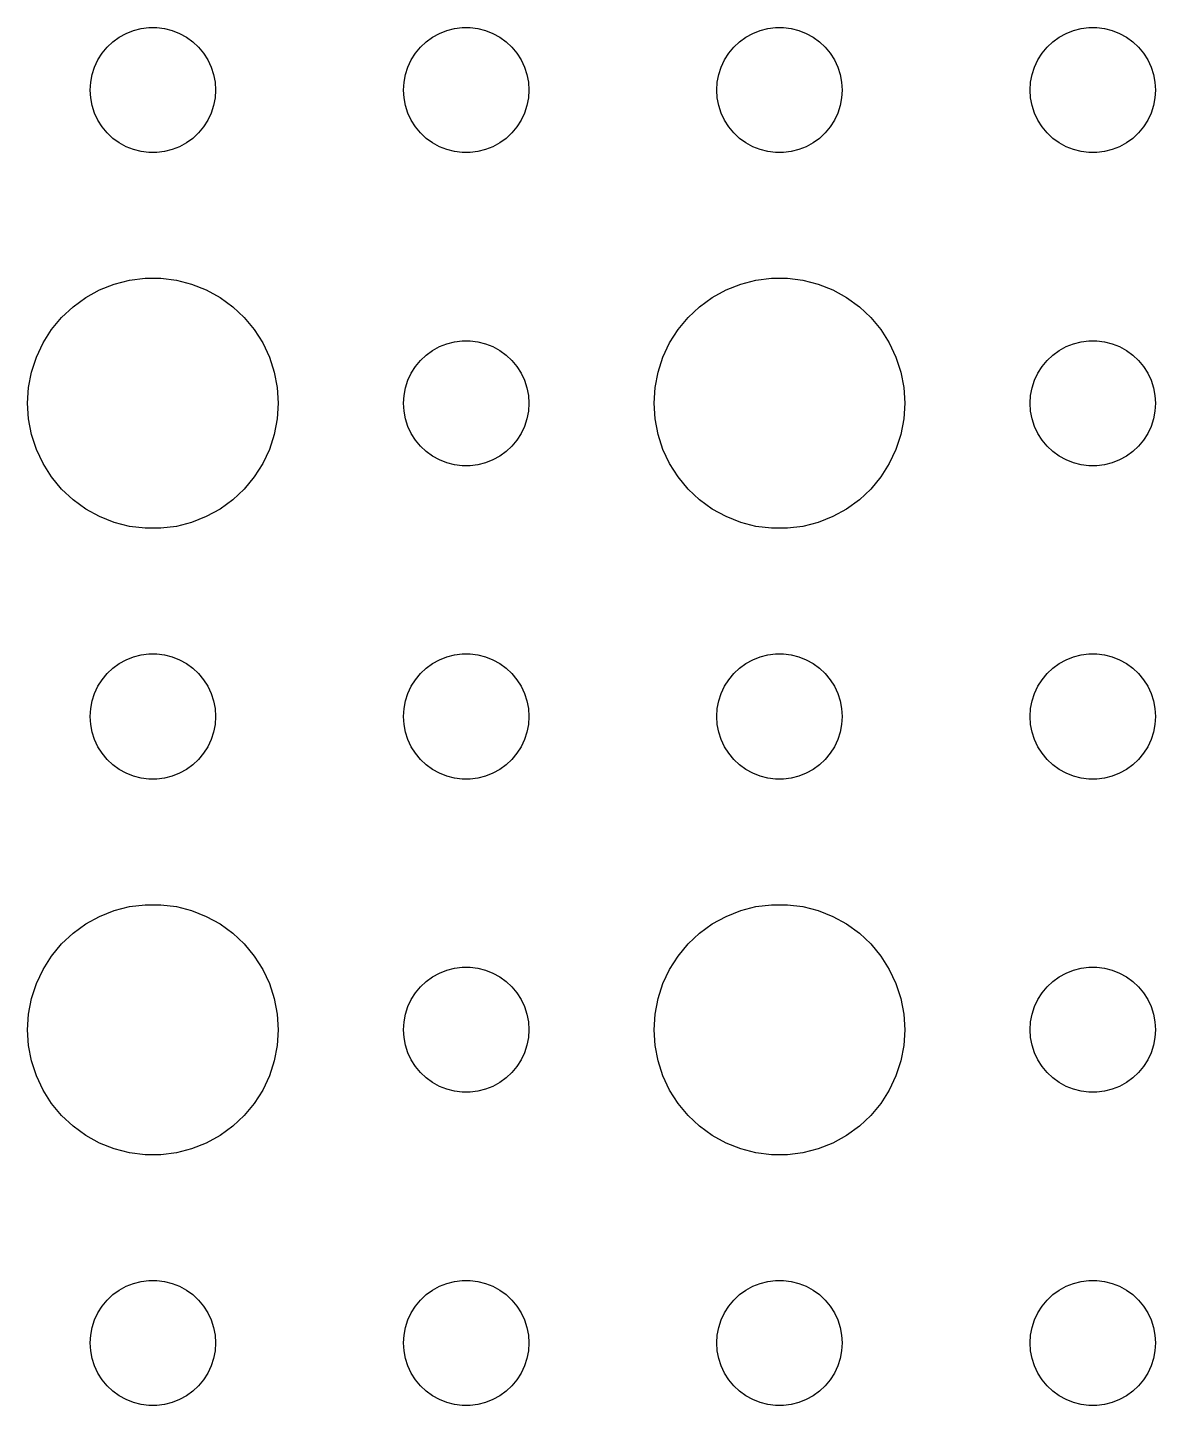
# Model space of a CAD drawing. Header units: metres. Extents: x -127 to 127, y -127 to 127.
# Drawn here: x 57 to 84, y 51 to 84 of the extents above; entities that cross this region are included whole.
import ezdxf

# ---------------------------------------------------------------- set-up
doc = ezdxf.new("R2010")
doc.units = ezdxf.units.M

msp = doc.modelspace()

# ---------------------------------------------------------------- linework, layer by layer
for p, q in [((59.1963, 83.7665), (59.3613, 83.8572)), ((59.3613, 83.8572), (59.5365, 83.9266)), ((59.5365, 83.9266), (59.7189, 83.9734)), ((59.7189, 83.9734), (59.9058, 83.997)), ((59.9058, 83.997), (60.0942, 83.997)), ((60.0942, 83.997), (60.2811, 83.9734)), ((60.2811, 83.9734), (60.4635, 83.9266)), ((60.4635, 83.9266), (60.6387, 83.8572)), ((60.6387, 83.8572), (60.8037, 83.7665)), ((66.6963, 83.7665), (66.8613, 83.8572)), ((66.8613, 83.8572), (67.0365, 83.9266)), ((67.0365, 83.9266), (67.2189, 83.9734)), ((67.2189, 83.9734), (67.4058, 83.997)), ((67.4058, 83.997), (67.5942, 83.997)), ((67.5942, 83.997), (67.7811, 83.9734)), ((67.7811, 83.9734), (67.9635, 83.9266)), ((67.9635, 83.9266), (68.1387, 83.8572)), ((68.1387, 83.8572), (68.3037, 83.7665)), ((74.1963, 83.7665), (74.3613, 83.8572)), ((74.3613, 83.8572), (74.5365, 83.9266)), ((74.5365, 83.9266), (74.7189, 83.9734)), ((74.7189, 83.9734), (74.9058, 83.997)), ((74.9058, 83.997), (75.0942, 83.997)), ((75.0942, 83.997), (75.2811, 83.9734)), ((75.2811, 83.9734), (75.4635, 83.9266)), ((75.4635, 83.9266), (75.6387, 83.8572)), ((75.6387, 83.8572), (75.8037, 83.7665)), ((81.6963, 83.7665), (81.8613, 83.8572)), ((81.8613, 83.8572), (82.0365, 83.9266)), ((82.0365, 83.9266), (82.2189, 83.9734)), ((82.2189, 83.9734), (82.4058, 83.997)), ((82.4058, 83.997), (82.5942, 83.997)), ((82.5942, 83.997), (82.7811, 83.9734)), ((82.7811, 83.9734), (82.9635, 83.9266)), ((82.9635, 83.9266), (83.1387, 83.8572)), ((83.1387, 83.8572), (83.3037, 83.7665)), ((58.7865, 83.3817), (58.9065, 83.5268)), ((58.9065, 83.5268), (59.0439, 83.6558)), ((59.0439, 83.6558), (59.1963, 83.7665)), ((60.8037, 83.7665), (60.9561, 83.6558)), ((60.9561, 83.6558), (61.0934, 83.5268)), ((61.0934, 83.5268), (61.2135, 83.3817)), ((66.2865, 83.3817), (66.4065, 83.5268)), ((66.4065, 83.5268), (66.5439, 83.6558)), ((66.5439, 83.6558), (66.6963, 83.7665)), ((68.3037, 83.7665), (68.4561, 83.6558)), ((68.4561, 83.6558), (68.5934, 83.5268)), ((68.5934, 83.5268), (68.7135, 83.3817)), ((73.7865, 83.3817), (73.9065, 83.5268)), ((73.9065, 83.5268), (74.0439, 83.6558)), ((74.0439, 83.6558), (74.1963, 83.7665)), ((75.8037, 83.7665), (75.9561, 83.6558)), ((75.9561, 83.6558), (76.0934, 83.5268)), ((76.0934, 83.5268), (76.2135, 83.3817)), ((81.2865, 83.3817), (81.4065, 83.5268)), ((81.4065, 83.5268), (81.5439, 83.6558)), ((81.5439, 83.6558), (81.6963, 83.7665)), ((83.3037, 83.7665), (83.4561, 83.6558)), ((83.4561, 83.6558), (83.5934, 83.5268)), ((83.5934, 83.5268), (83.7135, 83.3817)), ((58.6053, 83.0522), (58.6855, 83.2226)), ((58.6855, 83.2226), (58.7865, 83.3817)), ((61.2135, 83.3817), (61.3145, 83.2226)), ((61.3145, 83.2226), (61.3947, 83.0522)), ((66.1053, 83.0522), (66.1855, 83.2226)), ((66.1855, 83.2226), (66.2865, 83.3817)), ((68.7135, 83.3817), (68.8145, 83.2226)), ((68.8145, 83.2226), (68.8947, 83.0522)), ((73.6053, 83.0522), (73.6855, 83.2226)), ((73.6855, 83.2226), (73.7865, 83.3817)), ((76.2135, 83.3817), (76.3145, 83.2226)), ((76.3145, 83.2226), (76.3947, 83.0522)), ((81.1053, 83.0522), (81.1855, 83.2226)), ((81.1855, 83.2226), (81.2865, 83.3817)), ((83.7135, 83.3817), (83.8145, 83.2226)), ((83.8145, 83.2226), (83.8947, 83.0522)), ((58.5118, 82.688), (58.5471, 82.873)), ((58.5471, 82.873), (58.6053, 83.0522)), ((61.3947, 83.0522), (61.4529, 82.873)), ((61.4529, 82.873), (61.4882, 82.688)), ((66.0118, 82.688), (66.0471, 82.873)), ((66.0471, 82.873), (66.1053, 83.0522)), ((68.8947, 83.0522), (68.9529, 82.873)), ((68.9529, 82.873), (68.9882, 82.688)), ((73.5118, 82.688), (73.5471, 82.873)), ((73.5471, 82.873), (73.6053, 83.0522)), ((76.3947, 83.0522), (76.4529, 82.873)), ((76.4529, 82.873), (76.4882, 82.688)), ((81.0118, 82.688), (81.0471, 82.873)), ((81.0471, 82.873), (81.1053, 83.0522)), ((83.8947, 83.0522), (83.9529, 82.873)), ((83.9529, 82.873), (83.9882, 82.688)), ((58.5, 82.5), (58.5118, 82.688)), ((58.5118, 82.312), (58.5, 82.5)), ((61.4882, 82.688), (61.5, 82.5)), ((61.5, 82.5), (61.4882, 82.312)), ((66, 82.5), (66.0118, 82.688)), ((66.0118, 82.312), (66, 82.5)), ((68.9882, 82.688), (69, 82.5)), ((69, 82.5), (68.9882, 82.312)), ((73.5, 82.5), (73.5118, 82.688)), ((73.5118, 82.312), (73.5, 82.5)), ((76.4882, 82.688), (76.5, 82.5)), ((76.5, 82.5), (76.4882, 82.312)), ((81, 82.5), (81.0118, 82.688)), ((81.0118, 82.312), (81, 82.5)), ((83.9882, 82.688), (84, 82.5)), ((84, 82.5), (83.9882, 82.312)), ((58.5471, 82.127), (58.5118, 82.312)), ((61.4882, 82.312), (61.4529, 82.127)), ((66.0471, 82.127), (66.0118, 82.312)), ((68.9882, 82.312), (68.9529, 82.127)), ((73.5471, 82.127), (73.5118, 82.312)), ((76.4882, 82.312), (76.4529, 82.127)), ((81.0471, 82.127), (81.0118, 82.312)), ((83.9882, 82.312), (83.9529, 82.127)), ((58.6053, 81.9478), (58.5471, 82.127)), ((58.6855, 81.7774), (58.6053, 81.9478)), ((61.3947, 81.9478), (61.3145, 81.7774)), ((61.4529, 82.127), (61.3947, 81.9478)), ((66.1053, 81.9478), (66.0471, 82.127)), ((66.1855, 81.7774), (66.1053, 81.9478)), ((68.8947, 81.9478), (68.8145, 81.7774)), ((68.9529, 82.127), (68.8947, 81.9478)), ((73.6053, 81.9478), (73.5471, 82.127)), ((73.6855, 81.7774), (73.6053, 81.9478)), ((76.3947, 81.9478), (76.3145, 81.7774)), ((76.4529, 82.127), (76.3947, 81.9478)), ((81.1053, 81.9478), (81.0471, 82.127)), ((81.1855, 81.7774), (81.1053, 81.9478)), ((83.8947, 81.9478), (83.8145, 81.7774)), ((83.9529, 82.127), (83.8947, 81.9478)), ((58.7865, 81.6183), (58.6855, 81.7774)), ((58.9065, 81.4732), (58.7865, 81.6183)), ((61.2135, 81.6183), (61.0934, 81.4732)), ((61.3145, 81.7774), (61.2135, 81.6183)), ((66.2865, 81.6183), (66.1855, 81.7774)), ((66.4065, 81.4732), (66.2865, 81.6183)), ((68.7135, 81.6183), (68.5934, 81.4732)), ((68.8145, 81.7774), (68.7135, 81.6183)), ((73.7865, 81.6183), (73.6855, 81.7774)), ((73.9065, 81.4732), (73.7865, 81.6183)), ((76.2135, 81.6183), (76.0934, 81.4732)), ((76.3145, 81.7774), (76.2135, 81.6183)), ((81.2865, 81.6183), (81.1855, 81.7774)), ((81.4065, 81.4732), (81.2865, 81.6183)), ((83.7135, 81.6183), (83.5934, 81.4732)), ((83.8145, 81.7774), (83.7135, 81.6183)), ((59.0439, 81.3442), (58.9065, 81.4732)), ((59.1963, 81.2335), (59.0439, 81.3442)), ((59.3613, 81.1428), (59.1963, 81.2335)), ((60.8037, 81.2335), (60.6387, 81.1428)), ((60.9561, 81.3442), (60.8037, 81.2335)), ((61.0934, 81.4732), (60.9561, 81.3442)), ((66.5439, 81.3442), (66.4065, 81.4732)), ((66.6963, 81.2335), (66.5439, 81.3442)), ((66.8613, 81.1428), (66.6963, 81.2335)), ((68.3037, 81.2335), (68.1387, 81.1428)), ((68.4561, 81.3442), (68.3037, 81.2335)), ((68.5934, 81.4732), (68.4561, 81.3442)), ((74.0439, 81.3442), (73.9065, 81.4732)), ((74.1963, 81.2335), (74.0439, 81.3442)), ((74.3613, 81.1428), (74.1963, 81.2335)), ((75.8037, 81.2335), (75.6387, 81.1428)), ((75.9561, 81.3442), (75.8037, 81.2335)), ((76.0934, 81.4732), (75.9561, 81.3442)), ((81.5439, 81.3442), (81.4065, 81.4732)), ((81.6963, 81.2335), (81.5439, 81.3442)), ((81.8613, 81.1428), (81.6963, 81.2335)), ((83.3037, 81.2335), (83.1387, 81.1428)), ((83.4561, 81.3442), (83.3037, 81.2335)), ((83.5934, 81.4732), (83.4561, 81.3442)), ((59.5365, 81.0734), (59.3613, 81.1428)), ((59.7189, 81.0266), (59.5365, 81.0734)), ((59.9058, 81.003), (59.7189, 81.0266)), ((60.0942, 81.003), (59.9058, 81.003)), ((60.2811, 81.0266), (60.0942, 81.003)), ((60.4635, 81.0734), (60.2811, 81.0266)), ((60.6387, 81.1428), (60.4635, 81.0734)), ((67.0365, 81.0734), (66.8613, 81.1428)), ((67.2189, 81.0266), (67.0365, 81.0734)), ((67.4058, 81.003), (67.2189, 81.0266)), ((67.5942, 81.003), (67.4058, 81.003)), ((67.7811, 81.0266), (67.5942, 81.003)), ((67.9635, 81.0734), (67.7811, 81.0266)), ((68.1387, 81.1428), (67.9635, 81.0734)), ((74.5365, 81.0734), (74.3613, 81.1428)), ((74.7189, 81.0266), (74.5365, 81.0734)), ((74.9058, 81.003), (74.7189, 81.0266)), ((75.0942, 81.003), (74.9058, 81.003)), ((75.2811, 81.0266), (75.0942, 81.003)), ((75.4635, 81.0734), (75.2811, 81.0266)), ((75.6387, 81.1428), (75.4635, 81.0734)), ((82.0365, 81.0734), (81.8613, 81.1428)), ((82.2189, 81.0266), (82.0365, 81.0734)), ((82.4058, 81.003), (82.2189, 81.0266)), ((82.5942, 81.003), (82.4058, 81.003)), ((82.7811, 81.0266), (82.5942, 81.003)), ((82.9635, 81.0734), (82.7811, 81.0266)), ((83.1387, 81.1428), (82.9635, 81.0734)), ((59.0729, 77.8532), (59.4379, 77.9469)), ((59.4379, 77.9469), (59.8116, 77.9941)), ((59.8116, 77.9941), (60.1884, 77.9941)), ((60.1884, 77.9941), (60.5621, 77.9469)), ((60.5621, 77.9469), (60.927, 77.8532)), ((74.073, 77.8532), (74.4379, 77.9469)), ((74.4379, 77.9469), (74.8116, 77.9941)), ((74.8116, 77.9941), (75.1884, 77.9941)), ((75.1884, 77.9941), (75.5621, 77.9469)), ((75.5621, 77.9469), (75.927, 77.8532)), ((58.3925, 77.533), (58.7227, 77.7145)), ((58.7227, 77.7145), (59.0729, 77.8532)), ((60.927, 77.8532), (61.2773, 77.7145)), ((61.2773, 77.7145), (61.6075, 77.533)), ((73.3925, 77.533), (73.7227, 77.7145)), ((73.7227, 77.7145), (74.073, 77.8532)), ((75.927, 77.8532), (76.2773, 77.7145)), ((76.2773, 77.7145), (76.6075, 77.533)), ((57.8131, 77.0536), (58.0877, 77.3115)), ((58.0877, 77.3115), (58.3925, 77.533)), ((61.6075, 77.533), (61.9123, 77.3115)), ((61.9123, 77.3115), (62.1869, 77.0536)), ((72.8131, 77.0536), (73.0877, 77.3115)), ((73.0877, 77.3115), (73.3925, 77.533)), ((76.6075, 77.533), (76.9123, 77.3115)), ((76.9123, 77.3115), (77.1869, 77.0536)), ((57.5729, 76.7634), (57.8131, 77.0536)), ((62.1869, 77.0536), (62.427, 76.7634)), ((72.573, 76.7634), (72.8131, 77.0536)), ((77.1869, 77.0536), (77.427, 76.7634)), ((57.3711, 76.4453), (57.5729, 76.7634)), ((62.427, 76.7634), (62.6289, 76.4453)), ((72.3711, 76.4453), (72.573, 76.7634)), ((77.427, 76.7634), (77.6289, 76.4453)), ((57.2107, 76.1044), (57.3711, 76.4453)), ((62.6289, 76.4453), (62.7893, 76.1044)), ((66.5439, 76.1558), (66.6963, 76.2665)), ((66.6963, 76.2665), (66.8613, 76.3572)), ((66.8613, 76.3572), (67.0365, 76.4266)), ((67.0365, 76.4266), (67.2189, 76.4734)), ((67.2189, 76.4734), (67.4058, 76.497)), ((67.4058, 76.497), (67.5942, 76.497)), ((67.5942, 76.497), (67.7811, 76.4734)), ((67.7811, 76.4734), (67.9635, 76.4266)), ((67.9635, 76.4266), (68.1387, 76.3572)), ((68.1387, 76.3572), (68.3037, 76.2665)), ((68.3037, 76.2665), (68.4561, 76.1558)), ((72.2107, 76.1044), (72.3711, 76.4453)), ((77.6289, 76.4453), (77.7893, 76.1044)), ((81.5439, 76.1558), (81.6963, 76.2665)), ((81.6963, 76.2665), (81.8613, 76.3572)), ((81.8613, 76.3572), (82.0365, 76.4266)), ((82.0365, 76.4266), (82.2189, 76.4734)), ((82.2189, 76.4734), (82.4058, 76.497)), ((82.4058, 76.497), (82.5942, 76.497)), ((82.5942, 76.497), (82.7811, 76.4734)), ((82.7811, 76.4734), (82.9635, 76.4266)), ((82.9635, 76.4266), (83.1387, 76.3572)), ((83.1387, 76.3572), (83.3037, 76.2665)), ((83.3037, 76.2665), (83.4561, 76.1558)), ((57.0942, 75.7461), (57.2107, 76.1044)), ((62.7893, 76.1044), (62.9057, 75.7461)), ((66.2865, 75.8817), (66.4065, 76.0268)), ((66.4065, 76.0268), (66.5439, 76.1558)), ((68.4561, 76.1558), (68.5934, 76.0268)), ((68.5934, 76.0268), (68.7135, 75.8817)), ((72.0943, 75.7461), (72.2107, 76.1044)), ((77.7893, 76.1044), (77.9057, 75.7461)), ((81.2865, 75.8817), (81.4065, 76.0268)), ((81.4065, 76.0268), (81.5439, 76.1558)), ((83.4561, 76.1558), (83.5934, 76.0268)), ((83.5934, 76.0268), (83.7135, 75.8817)), ((57.0237, 75.376), (57.0942, 75.7461)), ((62.9057, 75.7461), (62.9763, 75.376)), ((66.1053, 75.5522), (66.1855, 75.7226)), ((66.1855, 75.7226), (66.2865, 75.8817)), ((68.7135, 75.8817), (68.8145, 75.7226)), ((68.8145, 75.7226), (68.8947, 75.5522)), ((72.0237, 75.376), (72.0943, 75.7461)), ((77.9057, 75.7461), (77.9763, 75.376)), ((81.1053, 75.5522), (81.1855, 75.7226)), ((81.1855, 75.7226), (81.2865, 75.8817)), ((83.7135, 75.8817), (83.8145, 75.7226)), ((83.8145, 75.7226), (83.8947, 75.5522)), ((57, 75), (57.0237, 75.376)), ((62.9763, 75.376), (63, 75)), ((66.0118, 75.188), (66.0471, 75.373)), ((66.0471, 75.373), (66.1053, 75.5522)), ((68.8947, 75.5522), (68.9529, 75.373)), ((68.9529, 75.373), (68.9882, 75.188)), ((72, 75), (72.0237, 75.376)), ((77.9763, 75.376), (78, 75)), ((81.0118, 75.188), (81.0471, 75.373)), ((81.0471, 75.373), (81.1053, 75.5522)), ((83.8947, 75.5522), (83.9529, 75.373)), ((83.9529, 75.373), (83.9882, 75.188)), ((57.0237, 74.624), (57, 75)), ((63, 75), (62.9763, 74.624)), ((66, 75), (66.0118, 75.188)), ((66.0118, 74.812), (66, 75)), ((68.9882, 75.188), (69, 75)), ((69, 75), (68.9882, 74.812)), ((72.0237, 74.624), (72, 75)), ((78, 75), (77.9763, 74.624)), ((81, 75), (81.0118, 75.188)), ((81.0118, 74.812), (81, 75)), ((83.9882, 75.188), (84, 75)), ((84, 75), (83.9882, 74.812)), ((57.0942, 74.2539), (57.0237, 74.624)), ((62.9763, 74.624), (62.9057, 74.2539)), ((66.0471, 74.627), (66.0118, 74.812)), ((66.1053, 74.4478), (66.0471, 74.627)), ((68.9529, 74.627), (68.8947, 74.4478)), ((68.9882, 74.812), (68.9529, 74.627)), ((72.0943, 74.2539), (72.0237, 74.624)), ((77.9763, 74.624), (77.9057, 74.2539)), ((81.0471, 74.627), (81.0118, 74.812)), ((81.1053, 74.4478), (81.0471, 74.627)), ((83.9529, 74.627), (83.8947, 74.4478)), ((83.9882, 74.812), (83.9529, 74.627)), ((57.2107, 73.8956), (57.0942, 74.2539)), ((62.9057, 74.2539), (62.7893, 73.8956)), ((66.1855, 74.2774), (66.1053, 74.4478)), ((66.2865, 74.1183), (66.1855, 74.2774)), ((68.8145, 74.2774), (68.7135, 74.1183)), ((68.8947, 74.4478), (68.8145, 74.2774)), ((72.2107, 73.8956), (72.0943, 74.2539)), ((77.9057, 74.2539), (77.7893, 73.8956)), ((81.1855, 74.2774), (81.1053, 74.4478)), ((81.2865, 74.1183), (81.1855, 74.2774)), ((83.8145, 74.2774), (83.7135, 74.1183)), ((83.8947, 74.4478), (83.8145, 74.2774)), ((66.4065, 73.9732), (66.2865, 74.1183)), ((66.5439, 73.8442), (66.4065, 73.9732)), ((68.5934, 73.9732), (68.4561, 73.8442)), ((68.7135, 74.1183), (68.5934, 73.9732)), ((81.4065, 73.9732), (81.2865, 74.1183)), ((81.5439, 73.8442), (81.4065, 73.9732)), ((83.5934, 73.9732), (83.4561, 73.8442)), ((83.7135, 74.1183), (83.5934, 73.9732)), ((57.3711, 73.5547), (57.2107, 73.8956)), ((62.7893, 73.8956), (62.6289, 73.5547)), ((66.6963, 73.7335), (66.5439, 73.8442)), ((66.8613, 73.6428), (66.6963, 73.7335)), ((67.0365, 73.5734), (66.8613, 73.6428)), ((68.1387, 73.6428), (67.9635, 73.5734)), ((68.3037, 73.7335), (68.1387, 73.6428)), ((68.4561, 73.8442), (68.3037, 73.7335)), ((72.3711, 73.5547), (72.2107, 73.8956)), ((77.7893, 73.8956), (77.6289, 73.5547)), ((81.6963, 73.7335), (81.5439, 73.8442)), ((81.8613, 73.6428), (81.6963, 73.7335)), ((82.0365, 73.5734), (81.8613, 73.6428)), ((83.1387, 73.6428), (82.9635, 73.5734)), ((83.3037, 73.7335), (83.1387, 73.6428)), ((83.4561, 73.8442), (83.3037, 73.7335)), ((57.5729, 73.2366), (57.3711, 73.5547)), ((62.6289, 73.5547), (62.427, 73.2366)), ((67.2189, 73.5266), (67.0365, 73.5734)), ((67.4058, 73.503), (67.2189, 73.5266)), ((67.5942, 73.503), (67.4058, 73.503)), ((67.7811, 73.5266), (67.5942, 73.503)), ((67.9635, 73.5734), (67.7811, 73.5266)), ((72.573, 73.2366), (72.3711, 73.5547)), ((77.6289, 73.5547), (77.427, 73.2366)), ((82.2189, 73.5266), (82.0365, 73.5734)), ((82.4058, 73.503), (82.2189, 73.5266)), ((82.5942, 73.503), (82.4058, 73.503)), ((82.7811, 73.5266), (82.5942, 73.503)), ((82.9635, 73.5734), (82.7811, 73.5266)), ((57.8131, 72.9464), (57.5729, 73.2366)), ((58.0877, 72.6885), (57.8131, 72.9464)), ((62.1869, 72.9464), (61.9123, 72.6885)), ((62.427, 73.2366), (62.1869, 72.9464)), ((72.8131, 72.9464), (72.573, 73.2366)), ((73.0877, 72.6885), (72.8131, 72.9464)), ((77.1869, 72.9464), (76.9123, 72.6885)), ((77.427, 73.2366), (77.1869, 72.9464)), ((58.3925, 72.467), (58.0877, 72.6885)), ((61.9123, 72.6885), (61.6075, 72.467)), ((73.3925, 72.467), (73.0877, 72.6885)), ((76.9123, 72.6885), (76.6075, 72.467)), ((58.7227, 72.2855), (58.3925, 72.467)), ((59.0729, 72.1468), (58.7227, 72.2855)), ((61.2773, 72.2855), (60.927, 72.1468)), ((61.6075, 72.467), (61.2773, 72.2855)), ((73.7227, 72.2855), (73.3925, 72.467)), ((74.073, 72.1468), (73.7227, 72.2855)), ((76.2773, 72.2855), (75.927, 72.1468)), ((76.6075, 72.467), (76.2773, 72.2855)), ((59.4379, 72.0531), (59.0729, 72.1468)), ((59.8116, 72.0059), (59.4379, 72.0531)), ((60.1884, 72.0059), (59.8116, 72.0059)), ((60.5621, 72.0531), (60.1884, 72.0059)), ((60.927, 72.1468), (60.5621, 72.0531)), ((74.4379, 72.0531), (74.073, 72.1468)), ((74.8116, 72.0059), (74.4379, 72.0531)), ((75.1884, 72.0059), (74.8116, 72.0059)), ((75.5621, 72.0531), (75.1884, 72.0059)), ((75.927, 72.1468), (75.5621, 72.0531)), ((59.5365, 68.9266), (59.7189, 68.9734)), ((59.7189, 68.9734), (59.9058, 68.997)), ((59.9058, 68.997), (60.0942, 68.997)), ((60.0942, 68.997), (60.2811, 68.9734)), ((60.2811, 68.9734), (60.4635, 68.9266)), ((67.0365, 68.9266), (67.2189, 68.9734)), ((67.2189, 68.9734), (67.4058, 68.997)), ((67.4058, 68.997), (67.5942, 68.997)), ((67.5942, 68.997), (67.7811, 68.9734)), ((67.7811, 68.9734), (67.9635, 68.9266)), ((74.5365, 68.9266), (74.7189, 68.9734)), ((74.7189, 68.9734), (74.9058, 68.997)), ((74.9058, 68.997), (75.0942, 68.997)), ((75.0942, 68.997), (75.2811, 68.9734)), ((75.2811, 68.9734), (75.4635, 68.9266)), ((82.0365, 68.9266), (82.2189, 68.9734)), ((82.2189, 68.9734), (82.4058, 68.997)), ((82.4058, 68.997), (82.5942, 68.997)), ((82.5942, 68.997), (82.7811, 68.9734)), ((82.7811, 68.9734), (82.9635, 68.9266)), ((58.9065, 68.5268), (59.0439, 68.6558)), ((59.0439, 68.6558), (59.1963, 68.7665)), ((59.1963, 68.7665), (59.3613, 68.8572)), ((59.3613, 68.8572), (59.5365, 68.9266)), ((60.4635, 68.9266), (60.6387, 68.8572)), ((60.6387, 68.8572), (60.8037, 68.7665)), ((60.8037, 68.7665), (60.9561, 68.6558)), ((60.9561, 68.6558), (61.0934, 68.5268)), ((66.4065, 68.5268), (66.5439, 68.6558)), ((66.5439, 68.6558), (66.6963, 68.7665)), ((66.6963, 68.7665), (66.8613, 68.8572)), ((66.8613, 68.8572), (67.0365, 68.9266)), ((67.9635, 68.9266), (68.1387, 68.8572)), ((68.1387, 68.8572), (68.3037, 68.7665)), ((68.3037, 68.7665), (68.4561, 68.6558)), ((68.4561, 68.6558), (68.5934, 68.5268)), ((73.9065, 68.5268), (74.0439, 68.6558)), ((74.0439, 68.6558), (74.1963, 68.7665)), ((74.1963, 68.7665), (74.3613, 68.8572)), ((74.3613, 68.8572), (74.5365, 68.9266)), ((75.4635, 68.9266), (75.6387, 68.8572)), ((75.6387, 68.8572), (75.8037, 68.7665)), ((75.8037, 68.7665), (75.9561, 68.6558)), ((75.9561, 68.6558), (76.0934, 68.5268)), ((81.4065, 68.5268), (81.5439, 68.6558)), ((81.5439, 68.6558), (81.6963, 68.7665)), ((81.6963, 68.7665), (81.8613, 68.8572)), ((81.8613, 68.8572), (82.0365, 68.9266)), ((82.9635, 68.9266), (83.1387, 68.8572)), ((83.1387, 68.8572), (83.3037, 68.7665)), ((83.3037, 68.7665), (83.4561, 68.6558)), ((83.4561, 68.6558), (83.5934, 68.5268)), ((58.6855, 68.2226), (58.7865, 68.3817)), ((58.7865, 68.3817), (58.9065, 68.5268)), ((61.0934, 68.5268), (61.2135, 68.3817)), ((61.2135, 68.3817), (61.3145, 68.2226)), ((66.1855, 68.2226), (66.2865, 68.3817)), ((66.2865, 68.3817), (66.4065, 68.5268)), ((68.5934, 68.5268), (68.7135, 68.3817)), ((68.7135, 68.3817), (68.8145, 68.2226)), ((73.6855, 68.2226), (73.7865, 68.3817)), ((73.7865, 68.3817), (73.9065, 68.5268)), ((76.0934, 68.5268), (76.2135, 68.3817)), ((76.2135, 68.3817), (76.3145, 68.2226)), ((81.1855, 68.2226), (81.2865, 68.3817)), ((81.2865, 68.3817), (81.4065, 68.5268)), ((83.5934, 68.5268), (83.7135, 68.3817)), ((83.7135, 68.3817), (83.8145, 68.2226)), ((58.5471, 67.873), (58.6053, 68.0522)), ((58.6053, 68.0522), (58.6855, 68.2226)), ((61.3145, 68.2226), (61.3947, 68.0522)), ((61.3947, 68.0522), (61.4529, 67.873)), ((66.0471, 67.873), (66.1053, 68.0522)), ((66.1053, 68.0522), (66.1855, 68.2226)), ((68.8145, 68.2226), (68.8947, 68.0522)), ((68.8947, 68.0522), (68.9529, 67.873)), ((73.5471, 67.873), (73.6053, 68.0522)), ((73.6053, 68.0522), (73.6855, 68.2226)), ((76.3145, 68.2226), (76.3947, 68.0522)), ((76.3947, 68.0522), (76.4529, 67.873)), ((81.0471, 67.873), (81.1053, 68.0522)), ((81.1053, 68.0522), (81.1855, 68.2226)), ((83.8145, 68.2226), (83.8947, 68.0522)), ((83.8947, 68.0522), (83.9529, 67.873)), ((58.5, 67.5), (58.5118, 67.688)), ((58.5118, 67.688), (58.5471, 67.873)), ((61.4529, 67.873), (61.4882, 67.688)), ((61.4882, 67.688), (61.5, 67.5)), ((66, 67.5), (66.0118, 67.688)), ((66.0118, 67.688), (66.0471, 67.873)), ((68.9529, 67.873), (68.9882, 67.688)), ((68.9882, 67.688), (69, 67.5)), ((73.5, 67.5), (73.5118, 67.688)), ((73.5118, 67.688), (73.5471, 67.873)), ((76.4529, 67.873), (76.4882, 67.688)), ((76.4882, 67.688), (76.5, 67.5)), ((81, 67.5), (81.0118, 67.688)), ((81.0118, 67.688), (81.0471, 67.873)), ((83.9529, 67.873), (83.9882, 67.688)), ((83.9882, 67.688), (84, 67.5)), ((58.5118, 67.312), (58.5, 67.5)), ((58.5471, 67.127), (58.5118, 67.312)), ((61.4882, 67.312), (61.4529, 67.127)), ((61.5, 67.5), (61.4882, 67.312)), ((66.0118, 67.312), (66, 67.5)), ((66.0471, 67.127), (66.0118, 67.312)), ((68.9882, 67.312), (68.9529, 67.127)), ((69, 67.5), (68.9882, 67.312)), ((73.5118, 67.312), (73.5, 67.5)), ((73.5471, 67.127), (73.5118, 67.312)), ((76.4882, 67.312), (76.4529, 67.127)), ((76.5, 67.5), (76.4882, 67.312)), ((81.0118, 67.312), (81, 67.5)), ((81.0471, 67.127), (81.0118, 67.312)), ((83.9882, 67.312), (83.9529, 67.127)), ((84, 67.5), (83.9882, 67.312)), ((58.6053, 66.9478), (58.5471, 67.127)), ((61.4529, 67.127), (61.3947, 66.9478)), ((66.1053, 66.9478), (66.0471, 67.127)), ((68.9529, 67.127), (68.8947, 66.9478)), ((73.6053, 66.9478), (73.5471, 67.127)), ((76.4529, 67.127), (76.3947, 66.9478)), ((81.1053, 66.9478), (81.0471, 67.127)), ((83.9529, 67.127), (83.8947, 66.9478)), ((58.6855, 66.7774), (58.6053, 66.9478)), ((58.7865, 66.6183), (58.6855, 66.7774)), ((61.3145, 66.7774), (61.2135, 66.6183)), ((61.3947, 66.9478), (61.3145, 66.7774)), ((66.1855, 66.7774), (66.1053, 66.9478)), ((66.2865, 66.6183), (66.1855, 66.7774)), ((68.8145, 66.7774), (68.7135, 66.6183)), ((68.8947, 66.9478), (68.8145, 66.7774)), ((73.6855, 66.7774), (73.6053, 66.9478)), ((73.7865, 66.6183), (73.6855, 66.7774)), ((76.3145, 66.7774), (76.2135, 66.6183)), ((76.3947, 66.9478), (76.3145, 66.7774)), ((81.1855, 66.7774), (81.1053, 66.9478)), ((81.2865, 66.6183), (81.1855, 66.7774)), ((83.8145, 66.7774), (83.7135, 66.6183)), ((83.8947, 66.9478), (83.8145, 66.7774)), ((58.9065, 66.4732), (58.7865, 66.6183)), ((59.0439, 66.3442), (58.9065, 66.4732)), ((59.1963, 66.2335), (59.0439, 66.3442)), ((60.9561, 66.3442), (60.8037, 66.2335)), ((61.0934, 66.4732), (60.9561, 66.3442)), ((61.2135, 66.6183), (61.0934, 66.4732)), ((66.4065, 66.4732), (66.2865, 66.6183)), ((66.5439, 66.3442), (66.4065, 66.4732)), ((66.6963, 66.2335), (66.5439, 66.3442)), ((68.4561, 66.3442), (68.3037, 66.2335)), ((68.5934, 66.4732), (68.4561, 66.3442)), ((68.7135, 66.6183), (68.5934, 66.4732)), ((73.9065, 66.4732), (73.7865, 66.6183)), ((74.0439, 66.3442), (73.9065, 66.4732)), ((74.1963, 66.2335), (74.0439, 66.3442)), ((75.9561, 66.3442), (75.8037, 66.2335)), ((76.0934, 66.4732), (75.9561, 66.3442)), ((76.2135, 66.6183), (76.0934, 66.4732)), ((81.4065, 66.4732), (81.2865, 66.6183)), ((81.5439, 66.3442), (81.4065, 66.4732)), ((81.6963, 66.2335), (81.5439, 66.3442)), ((83.4561, 66.3442), (83.3037, 66.2335)), ((83.5934, 66.4732), (83.4561, 66.3442)), ((83.7135, 66.6183), (83.5934, 66.4732)), ((59.3613, 66.1428), (59.1963, 66.2335)), ((59.5365, 66.0734), (59.3613, 66.1428)), ((59.7189, 66.0266), (59.5365, 66.0734)), ((59.9058, 66.003), (59.7189, 66.0266)), ((60.0942, 66.003), (59.9058, 66.003)), ((60.2811, 66.0266), (60.0942, 66.003)), ((60.4635, 66.0734), (60.2811, 66.0266)), ((60.6387, 66.1428), (60.4635, 66.0734)), ((60.8037, 66.2335), (60.6387, 66.1428)), ((66.8613, 66.1428), (66.6963, 66.2335)), ((67.0365, 66.0734), (66.8613, 66.1428)), ((67.2189, 66.0266), (67.0365, 66.0734)), ((67.4058, 66.003), (67.2189, 66.0266)), ((67.5942, 66.003), (67.4058, 66.003)), ((67.7811, 66.0266), (67.5942, 66.003)), ((67.9635, 66.0734), (67.7811, 66.0266)), ((68.1387, 66.1428), (67.9635, 66.0734)), ((68.3037, 66.2335), (68.1387, 66.1428)), ((74.3613, 66.1428), (74.1963, 66.2335)), ((74.5365, 66.0734), (74.3613, 66.1428)), ((74.7189, 66.0266), (74.5365, 66.0734)), ((74.9058, 66.003), (74.7189, 66.0266)), ((75.0942, 66.003), (74.9058, 66.003)), ((75.2811, 66.0266), (75.0942, 66.003)), ((75.4635, 66.0734), (75.2811, 66.0266)), ((75.6387, 66.1428), (75.4635, 66.0734)), ((75.8037, 66.2335), (75.6387, 66.1428)), ((81.8613, 66.1428), (81.6963, 66.2335)), ((82.0365, 66.0734), (81.8613, 66.1428)), ((82.2189, 66.0266), (82.0365, 66.0734)), ((82.4058, 66.003), (82.2189, 66.0266)), ((82.5942, 66.003), (82.4058, 66.003)), ((82.7811, 66.0266), (82.5942, 66.003)), ((82.9635, 66.0734), (82.7811, 66.0266)), ((83.1387, 66.1428), (82.9635, 66.0734)), ((83.3037, 66.2335), (83.1387, 66.1428)), ((58.3925, 62.533), (58.7227, 62.7145)), ((58.7227, 62.7145), (59.0729, 62.8532)), ((59.0729, 62.8532), (59.4379, 62.9469)), ((59.4379, 62.9469), (59.8116, 62.9941)), ((59.8116, 62.9941), (60.1884, 62.9941)), ((60.1884, 62.9941), (60.5621, 62.9469)), ((60.5621, 62.9469), (60.927, 62.8532)), ((60.927, 62.8532), (61.2773, 62.7145)), ((61.2773, 62.7145), (61.6075, 62.533)), ((73.3925, 62.533), (73.7227, 62.7145)), ((73.7227, 62.7145), (74.073, 62.8532)), ((74.073, 62.8532), (74.4379, 62.9469)), ((74.4379, 62.9469), (74.8116, 62.9941)), ((74.8116, 62.9941), (75.1884, 62.9941)), ((75.1884, 62.9941), (75.5621, 62.9469)), ((75.5621, 62.9469), (75.927, 62.8532)), ((75.927, 62.8532), (76.2773, 62.7145)), ((76.2773, 62.7145), (76.6075, 62.533)), ((58.0877, 62.3115), (58.3925, 62.533)), ((61.6075, 62.533), (61.9123, 62.3115)), ((73.0877, 62.3115), (73.3925, 62.533)), ((76.6075, 62.533), (76.9123, 62.3115)), ((57.5729, 61.7634), (57.8131, 62.0536)), ((57.8131, 62.0536), (58.0877, 62.3115)), ((61.9123, 62.3115), (62.1869, 62.0536)), ((62.1869, 62.0536), (62.427, 61.7634)), ((72.573, 61.7634), (72.8131, 62.0536)), ((72.8131, 62.0536), (73.0877, 62.3115)), ((76.9123, 62.3115), (77.1869, 62.0536)), ((77.1869, 62.0536), (77.427, 61.7634)), ((57.3711, 61.4453), (57.5729, 61.7634)), ((62.427, 61.7634), (62.6289, 61.4453)), ((72.3711, 61.4453), (72.573, 61.7634)), ((77.427, 61.7634), (77.6289, 61.4453)), ((57.2107, 61.1044), (57.3711, 61.4453)), ((62.6289, 61.4453), (62.7893, 61.1044)), ((66.8613, 61.3572), (67.0365, 61.4266)), ((67.0365, 61.4266), (67.2189, 61.4734)), ((67.2189, 61.4734), (67.4058, 61.497)), ((67.4058, 61.497), (67.5942, 61.497)), ((67.5942, 61.497), (67.7811, 61.4734)), ((67.7811, 61.4734), (67.9635, 61.4266)), ((67.9635, 61.4266), (68.1387, 61.3572)), ((72.2107, 61.1044), (72.3711, 61.4453)), ((77.6289, 61.4453), (77.7893, 61.1044)), ((81.8613, 61.3572), (82.0365, 61.4266)), ((82.0365, 61.4266), (82.2189, 61.4734)), ((82.2189, 61.4734), (82.4058, 61.497)), ((82.4058, 61.497), (82.5942, 61.497)), ((82.5942, 61.497), (82.7811, 61.4734)), ((82.7811, 61.4734), (82.9635, 61.4266)), ((82.9635, 61.4266), (83.1387, 61.3572)), ((57.0942, 60.7461), (57.2107, 61.1044)), ((62.7893, 61.1044), (62.9057, 60.7461)), ((66.4065, 61.0268), (66.5439, 61.1558)), ((66.5439, 61.1558), (66.6963, 61.2665)), ((66.6963, 61.2665), (66.8613, 61.3572)), ((68.1387, 61.3572), (68.3037, 61.2665)), ((68.3037, 61.2665), (68.4561, 61.1558)), ((68.4561, 61.1558), (68.5934, 61.0268)), ((72.0943, 60.7461), (72.2107, 61.1044)), ((77.7893, 61.1044), (77.9057, 60.7461)), ((81.4065, 61.0268), (81.5439, 61.1558)), ((81.5439, 61.1558), (81.6963, 61.2665)), ((81.6963, 61.2665), (81.8613, 61.3572)), ((83.1387, 61.3572), (83.3037, 61.2665)), ((83.3037, 61.2665), (83.4561, 61.1558)), ((83.4561, 61.1558), (83.5934, 61.0268)), ((57.0237, 60.376), (57.0942, 60.7461)), ((62.9057, 60.7461), (62.9763, 60.376)), ((66.1053, 60.5522), (66.1855, 60.7226)), ((66.1855, 60.7226), (66.2865, 60.8817)), ((66.2865, 60.8817), (66.4065, 61.0268)), ((68.5934, 61.0268), (68.7135, 60.8817)), ((68.7135, 60.8817), (68.8145, 60.7226)), ((68.8145, 60.7226), (68.8947, 60.5522)), ((72.0237, 60.376), (72.0943, 60.7461)), ((77.9057, 60.7461), (77.9763, 60.376)), ((81.1053, 60.5522), (81.1855, 60.7226)), ((81.1855, 60.7226), (81.2865, 60.8817)), ((81.2865, 60.8817), (81.4065, 61.0268)), ((83.5934, 61.0268), (83.7135, 60.8817)), ((83.7135, 60.8817), (83.8145, 60.7226)), ((83.8145, 60.7226), (83.8947, 60.5522)), ((66.0471, 60.373), (66.1053, 60.5522)), ((68.8947, 60.5522), (68.9529, 60.373)), ((81.0471, 60.373), (81.1053, 60.5522)), ((83.8947, 60.5522), (83.9529, 60.373)), ((57, 60), (57.0237, 60.376)), ((62.9763, 60.376), (63, 60)), ((66, 60), (66.0118, 60.188)), ((66.0118, 60.188), (66.0471, 60.373)), ((68.9529, 60.373), (68.9882, 60.188)), ((68.9882, 60.188), (69, 60)), ((72, 60), (72.0237, 60.376)), ((77.9763, 60.376), (78, 60)), ((81, 60), (81.0118, 60.188)), ((81.0118, 60.188), (81.0471, 60.373)), ((83.9529, 60.373), (83.9882, 60.188)), ((83.9882, 60.188), (84, 60)), ((57.0237, 59.624), (57, 60)), ((63, 60), (62.9763, 59.624)), ((66.0118, 59.812), (66, 60)), ((66.0471, 59.627), (66.0118, 59.812)), ((68.9882, 59.812), (68.9529, 59.627)), ((69, 60), (68.9882, 59.812)), ((72.0237, 59.624), (72, 60)), ((78, 60), (77.9763, 59.624)), ((81.0118, 59.812), (81, 60)), ((81.0471, 59.627), (81.0118, 59.812)), ((83.9882, 59.812), (83.9529, 59.627)), ((84, 60), (83.9882, 59.812)), ((57.0942, 59.2539), (57.0237, 59.624)), ((62.9763, 59.624), (62.9057, 59.2539)), ((66.1053, 59.4478), (66.0471, 59.627)), ((66.1855, 59.2774), (66.1053, 59.4478)), ((68.8947, 59.4478), (68.8145, 59.2774)), ((68.9529, 59.627), (68.8947, 59.4478)), ((72.0943, 59.2539), (72.0237, 59.624)), ((77.9763, 59.624), (77.9057, 59.2539)), ((81.1053, 59.4478), (81.0471, 59.627)), ((81.1855, 59.2774), (81.1053, 59.4478)), ((83.8947, 59.4478), (83.8145, 59.2774)), ((83.9529, 59.627), (83.8947, 59.4478)), ((57.2107, 58.8956), (57.0942, 59.2539)), ((62.9057, 59.2539), (62.7893, 58.8956)), ((66.2865, 59.1183), (66.1855, 59.2774)), ((66.4065, 58.9732), (66.2865, 59.1183)), ((68.7135, 59.1183), (68.5934, 58.9732)), ((68.8145, 59.2774), (68.7135, 59.1183)), ((72.2107, 58.8956), (72.0943, 59.2539)), ((77.9057, 59.2539), (77.7893, 58.8956)), ((81.2865, 59.1183), (81.1855, 59.2774)), ((81.4065, 58.9732), (81.2865, 59.1183)), ((83.7135, 59.1183), (83.5934, 58.9732)), ((83.8145, 59.2774), (83.7135, 59.1183)), ((57.3711, 58.5547), (57.2107, 58.8956)), ((62.7893, 58.8956), (62.6289, 58.5547)), ((66.5439, 58.8442), (66.4065, 58.9732)), ((66.6963, 58.7335), (66.5439, 58.8442)), ((66.8613, 58.6428), (66.6963, 58.7335)), ((68.3037, 58.7335), (68.1387, 58.6428)), ((68.4561, 58.8442), (68.3037, 58.7335)), ((68.5934, 58.9732), (68.4561, 58.8442)), ((72.3711, 58.5547), (72.2107, 58.8956)), ((77.7893, 58.8956), (77.6289, 58.5547)), ((81.5439, 58.8442), (81.4065, 58.9732)), ((81.6963, 58.7335), (81.5439, 58.8442)), ((81.8613, 58.6428), (81.6963, 58.7335)), ((83.3037, 58.7335), (83.1387, 58.6428)), ((83.4561, 58.8442), (83.3037, 58.7335)), ((83.5934, 58.9732), (83.4561, 58.8442)), ((57.5729, 58.2366), (57.3711, 58.5547)), ((62.6289, 58.5547), (62.427, 58.2366)), ((67.0365, 58.5734), (66.8613, 58.6428)), ((67.2189, 58.5266), (67.0365, 58.5734)), ((67.4058, 58.503), (67.2189, 58.5266)), ((67.5942, 58.503), (67.4058, 58.503)), ((67.7811, 58.5266), (67.5942, 58.503)), ((67.9635, 58.5734), (67.7811, 58.5266)), ((68.1387, 58.6428), (67.9635, 58.5734)), ((72.573, 58.2366), (72.3711, 58.5547)), ((77.6289, 58.5547), (77.427, 58.2366)), ((82.0365, 58.5734), (81.8613, 58.6428)), ((82.2189, 58.5266), (82.0365, 58.5734)), ((82.4058, 58.503), (82.2189, 58.5266)), ((82.5942, 58.503), (82.4058, 58.503)), ((82.7811, 58.5266), (82.5942, 58.503)), ((82.9635, 58.5734), (82.7811, 58.5266)), ((83.1387, 58.6428), (82.9635, 58.5734)), ((57.8131, 57.9464), (57.5729, 58.2366)), ((62.427, 58.2366), (62.1869, 57.9464)), ((72.8131, 57.9464), (72.573, 58.2366)), ((77.427, 58.2366), (77.1869, 57.9464)), ((58.0877, 57.6885), (57.8131, 57.9464)), ((62.1869, 57.9464), (61.9123, 57.6885)), ((73.0877, 57.6885), (72.8131, 57.9464)), ((77.1869, 57.9464), (76.9123, 57.6885)), ((58.3925, 57.467), (58.0877, 57.6885)), ((58.7227, 57.2855), (58.3925, 57.467)), ((61.6075, 57.467), (61.2773, 57.2855)), ((61.9123, 57.6885), (61.6075, 57.467)), ((73.3925, 57.467), (73.0877, 57.6885)), ((73.7227, 57.2855), (73.3925, 57.467)), ((76.6075, 57.467), (76.2773, 57.2855)), ((76.9123, 57.6885), (76.6075, 57.467)), ((59.0729, 57.1468), (58.7227, 57.2855)), ((59.4379, 57.0531), (59.0729, 57.1468)), ((60.927, 57.1468), (60.5621, 57.0531)), ((61.2773, 57.2855), (60.927, 57.1468)), ((74.073, 57.1468), (73.7227, 57.2855)), ((74.4379, 57.0531), (74.073, 57.1468)), ((75.927, 57.1468), (75.5621, 57.0531)), ((76.2773, 57.2855), (75.927, 57.1468)), ((59.8116, 57.0059), (59.4379, 57.0531)), ((60.1884, 57.0059), (59.8116, 57.0059)), ((60.5621, 57.0531), (60.1884, 57.0059)), ((74.8116, 57.0059), (74.4379, 57.0531)), ((75.1884, 57.0059), (74.8116, 57.0059)), ((75.5621, 57.0531), (75.1884, 57.0059)), ((59.1963, 53.7665), (59.3613, 53.8572)), ((59.3613, 53.8572), (59.5365, 53.9266)), ((59.5365, 53.9266), (59.7189, 53.9734)), ((59.7189, 53.9734), (59.9058, 53.997)), ((59.9058, 53.997), (60.0942, 53.997)), ((60.0942, 53.997), (60.2811, 53.9734)), ((60.2811, 53.9734), (60.4635, 53.9266)), ((60.4635, 53.9266), (60.6387, 53.8572)), ((60.6387, 53.8572), (60.8037, 53.7665)), ((66.6963, 53.7665), (66.8613, 53.8572)), ((66.8613, 53.8572), (67.0365, 53.9266)), ((67.0365, 53.9266), (67.2189, 53.9734)), ((67.2189, 53.9734), (67.4058, 53.997)), ((67.4058, 53.997), (67.5942, 53.997)), ((67.5942, 53.997), (67.7811, 53.9734)), ((67.7811, 53.9734), (67.9635, 53.9266)), ((67.9635, 53.9266), (68.1387, 53.8572)), ((68.1387, 53.8572), (68.3037, 53.7665)), ((74.1963, 53.7665), (74.3613, 53.8572)), ((74.3613, 53.8572), (74.5365, 53.9266)), ((74.5365, 53.9266), (74.7189, 53.9734)), ((74.7189, 53.9734), (74.9058, 53.997)), ((74.9058, 53.997), (75.0942, 53.997)), ((75.0942, 53.997), (75.2811, 53.9734)), ((75.2811, 53.9734), (75.4635, 53.9266)), ((75.4635, 53.9266), (75.6387, 53.8572)), ((75.6387, 53.8572), (75.8037, 53.7665)), ((81.6963, 53.7665), (81.8613, 53.8572)), ((81.8613, 53.8572), (82.0365, 53.9266)), ((82.0365, 53.9266), (82.2189, 53.9734)), ((82.2189, 53.9734), (82.4058, 53.997)), ((82.4058, 53.997), (82.5942, 53.997)), ((82.5942, 53.997), (82.7811, 53.9734)), ((82.7811, 53.9734), (82.9635, 53.9266)), ((82.9635, 53.9266), (83.1387, 53.8572)), ((83.1387, 53.8572), (83.3037, 53.7665)), ((58.7865, 53.3817), (58.9065, 53.5268)), ((58.9065, 53.5268), (59.0439, 53.6558)), ((59.0439, 53.6558), (59.1963, 53.7665)), ((60.8037, 53.7665), (60.9561, 53.6558)), ((60.9561, 53.6558), (61.0934, 53.5268)), ((61.0934, 53.5268), (61.2135, 53.3817)), ((66.2865, 53.3817), (66.4065, 53.5268)), ((66.4065, 53.5268), (66.5439, 53.6558)), ((66.5439, 53.6558), (66.6963, 53.7665)), ((68.3037, 53.7665), (68.4561, 53.6558)), ((68.4561, 53.6558), (68.5934, 53.5268)), ((68.5934, 53.5268), (68.7135, 53.3817)), ((73.7865, 53.3817), (73.9065, 53.5268)), ((73.9065, 53.5268), (74.0439, 53.6558)), ((74.0439, 53.6558), (74.1963, 53.7665)), ((75.8037, 53.7665), (75.9561, 53.6558)), ((75.9561, 53.6558), (76.0934, 53.5268)), ((76.0934, 53.5268), (76.2135, 53.3817)), ((81.2865, 53.3817), (81.4065, 53.5268)), ((81.4065, 53.5268), (81.5439, 53.6558)), ((81.5439, 53.6558), (81.6963, 53.7665)), ((83.3037, 53.7665), (83.4561, 53.6558)), ((83.4561, 53.6558), (83.5934, 53.5268)), ((83.5934, 53.5268), (83.7135, 53.3817)), ((58.6053, 53.0522), (58.6855, 53.2226)), ((58.6855, 53.2226), (58.7865, 53.3817)), ((61.2135, 53.3817), (61.3145, 53.2226)), ((61.3145, 53.2226), (61.3947, 53.0522)), ((66.1053, 53.0522), (66.1855, 53.2226)), ((66.1855, 53.2226), (66.2865, 53.3817)), ((68.7135, 53.3817), (68.8145, 53.2226)), ((68.8145, 53.2226), (68.8947, 53.0522)), ((73.6053, 53.0522), (73.6855, 53.2226)), ((73.6855, 53.2226), (73.7865, 53.3817)), ((76.2135, 53.3817), (76.3145, 53.2226)), ((76.3145, 53.2226), (76.3947, 53.0522)), ((81.1053, 53.0522), (81.1855, 53.2226)), ((81.1855, 53.2226), (81.2865, 53.3817)), ((83.7135, 53.3817), (83.8145, 53.2226)), ((83.8145, 53.2226), (83.8947, 53.0522)), ((58.5118, 52.688), (58.5471, 52.873)), ((58.5471, 52.873), (58.6053, 53.0522)), ((61.3947, 53.0522), (61.4529, 52.873)), ((61.4529, 52.873), (61.4882, 52.688)), ((66.0118, 52.688), (66.0471, 52.873)), ((66.0471, 52.873), (66.1053, 53.0522)), ((68.8947, 53.0522), (68.9529, 52.873)), ((68.9529, 52.873), (68.9882, 52.688)), ((73.5118, 52.688), (73.5471, 52.873)), ((73.5471, 52.873), (73.6053, 53.0522)), ((76.3947, 53.0522), (76.4529, 52.873)), ((76.4529, 52.873), (76.4882, 52.688)), ((81.0118, 52.688), (81.0471, 52.873)), ((81.0471, 52.873), (81.1053, 53.0522)), ((83.8947, 53.0522), (83.9529, 52.873)), ((83.9529, 52.873), (83.9882, 52.688)), ((58.5, 52.5), (58.5118, 52.688)), ((58.5118, 52.312), (58.5, 52.5)), ((61.4882, 52.688), (61.5, 52.5)), ((61.5, 52.5), (61.4882, 52.312)), ((66, 52.5), (66.0118, 52.688)), ((66.0118, 52.312), (66, 52.5)), ((68.9882, 52.688), (69, 52.5)), ((69, 52.5), (68.9882, 52.312)), ((73.5, 52.5), (73.5118, 52.688)), ((73.5118, 52.312), (73.5, 52.5)), ((76.4882, 52.688), (76.5, 52.5)), ((76.5, 52.5), (76.4882, 52.312)), ((81, 52.5), (81.0118, 52.688)), ((81.0118, 52.312), (81, 52.5)), ((83.9882, 52.688), (84, 52.5)), ((84, 52.5), (83.9882, 52.312)), ((58.5471, 52.127), (58.5118, 52.312)), ((61.4882, 52.312), (61.4529, 52.127)), ((66.0471, 52.127), (66.0118, 52.312)), ((68.9882, 52.312), (68.9529, 52.127)), ((73.5471, 52.127), (73.5118, 52.312)), ((76.4882, 52.312), (76.4529, 52.127)), ((81.0471, 52.127), (81.0118, 52.312)), ((83.9882, 52.312), (83.9529, 52.127)), ((58.6053, 51.9478), (58.5471, 52.127)), ((58.6855, 51.7774), (58.6053, 51.9478)), ((61.3947, 51.9478), (61.3145, 51.7774)), ((61.4529, 52.127), (61.3947, 51.9478)), ((66.1053, 51.9478), (66.0471, 52.127)), ((66.1855, 51.7774), (66.1053, 51.9478)), ((68.8947, 51.9478), (68.8145, 51.7774)), ((68.9529, 52.127), (68.8947, 51.9478)), ((73.6053, 51.9478), (73.5471, 52.127)), ((73.6855, 51.7774), (73.6053, 51.9478)), ((76.3947, 51.9478), (76.3145, 51.7774)), ((76.4529, 52.127), (76.3947, 51.9478)), ((81.1053, 51.9478), (81.0471, 52.127)), ((81.1855, 51.7774), (81.1053, 51.9478)), ((83.8947, 51.9478), (83.8145, 51.7774)), ((83.9529, 52.127), (83.8947, 51.9478)), ((58.7865, 51.6183), (58.6855, 51.7774)), ((58.9065, 51.4732), (58.7865, 51.6183)), ((59.0439, 51.3442), (58.9065, 51.4732)), ((61.0934, 51.4732), (60.9561, 51.3442)), ((61.2135, 51.6183), (61.0934, 51.4732)), ((61.3145, 51.7774), (61.2135, 51.6183)), ((66.2865, 51.6183), (66.1855, 51.7774)), ((66.4065, 51.4732), (66.2865, 51.6183)), ((66.5439, 51.3442), (66.4065, 51.4732)), ((68.5934, 51.4732), (68.4561, 51.3442)), ((68.7135, 51.6183), (68.5934, 51.4732)), ((68.8145, 51.7774), (68.7135, 51.6183)), ((73.7865, 51.6183), (73.6855, 51.7774)), ((73.9065, 51.4732), (73.7865, 51.6183)), ((74.0439, 51.3442), (73.9065, 51.4732)), ((76.0934, 51.4732), (75.9561, 51.3442)), ((76.2135, 51.6183), (76.0934, 51.4732)), ((76.3145, 51.7774), (76.2135, 51.6183)), ((81.2865, 51.6183), (81.1855, 51.7774)), ((81.4065, 51.4732), (81.2865, 51.6183)), ((81.5439, 51.3442), (81.4065, 51.4732)), ((83.5934, 51.4732), (83.4561, 51.3442)), ((83.7135, 51.6183), (83.5934, 51.4732)), ((83.8145, 51.7774), (83.7135, 51.6183)), ((59.1963, 51.2335), (59.0439, 51.3442)), ((59.3613, 51.1428), (59.1963, 51.2335)), ((59.5365, 51.0734), (59.3613, 51.1428)), ((60.6387, 51.1428), (60.4635, 51.0734)), ((60.8037, 51.2335), (60.6387, 51.1428)), ((60.9561, 51.3442), (60.8037, 51.2335)), ((66.6963, 51.2335), (66.5439, 51.3442)), ((66.8613, 51.1428), (66.6963, 51.2335)), ((67.0365, 51.0734), (66.8613, 51.1428)), ((68.1387, 51.1428), (67.9635, 51.0734)), ((68.3037, 51.2335), (68.1387, 51.1428)), ((68.4561, 51.3442), (68.3037, 51.2335)), ((74.1963, 51.2335), (74.0439, 51.3442)), ((74.3613, 51.1428), (74.1963, 51.2335)), ((74.5365, 51.0734), (74.3613, 51.1428)), ((75.6387, 51.1428), (75.4635, 51.0734)), ((75.8037, 51.2335), (75.6387, 51.1428)), ((75.9561, 51.3442), (75.8037, 51.2335)), ((81.6963, 51.2335), (81.5439, 51.3442)), ((81.8613, 51.1428), (81.6963, 51.2335)), ((82.0365, 51.0734), (81.8613, 51.1428)), ((83.1387, 51.1428), (82.9635, 51.0734)), ((83.3037, 51.2335), (83.1387, 51.1428)), ((83.4561, 51.3442), (83.3037, 51.2335)), ((59.7189, 51.0266), (59.5365, 51.0734)), ((59.9058, 51.003), (59.7189, 51.0266)), ((60.0942, 51.003), (59.9058, 51.003)), ((60.2811, 51.0266), (60.0942, 51.003)), ((60.4635, 51.0734), (60.2811, 51.0266)), ((67.2189, 51.0266), (67.0365, 51.0734)), ((67.4058, 51.003), (67.2189, 51.0266)), ((67.5942, 51.003), (67.4058, 51.003)), ((67.7811, 51.0266), (67.5942, 51.003)), ((67.9635, 51.0734), (67.7811, 51.0266)), ((74.7189, 51.0266), (74.5365, 51.0734)), ((74.9058, 51.003), (74.7189, 51.0266)), ((75.0942, 51.003), (74.9058, 51.003)), ((75.2811, 51.0266), (75.0942, 51.003)), ((75.4635, 51.0734), (75.2811, 51.0266)), ((82.2189, 51.0266), (82.0365, 51.0734)), ((82.4058, 51.003), (82.2189, 51.0266)), ((82.5942, 51.003), (82.4058, 51.003)), ((82.7811, 51.0266), (82.5942, 51.003)), ((82.9635, 51.0734), (82.7811, 51.0266))]:
    msp.add_line(p, q)

doc.saveas('drawing.dxf')
